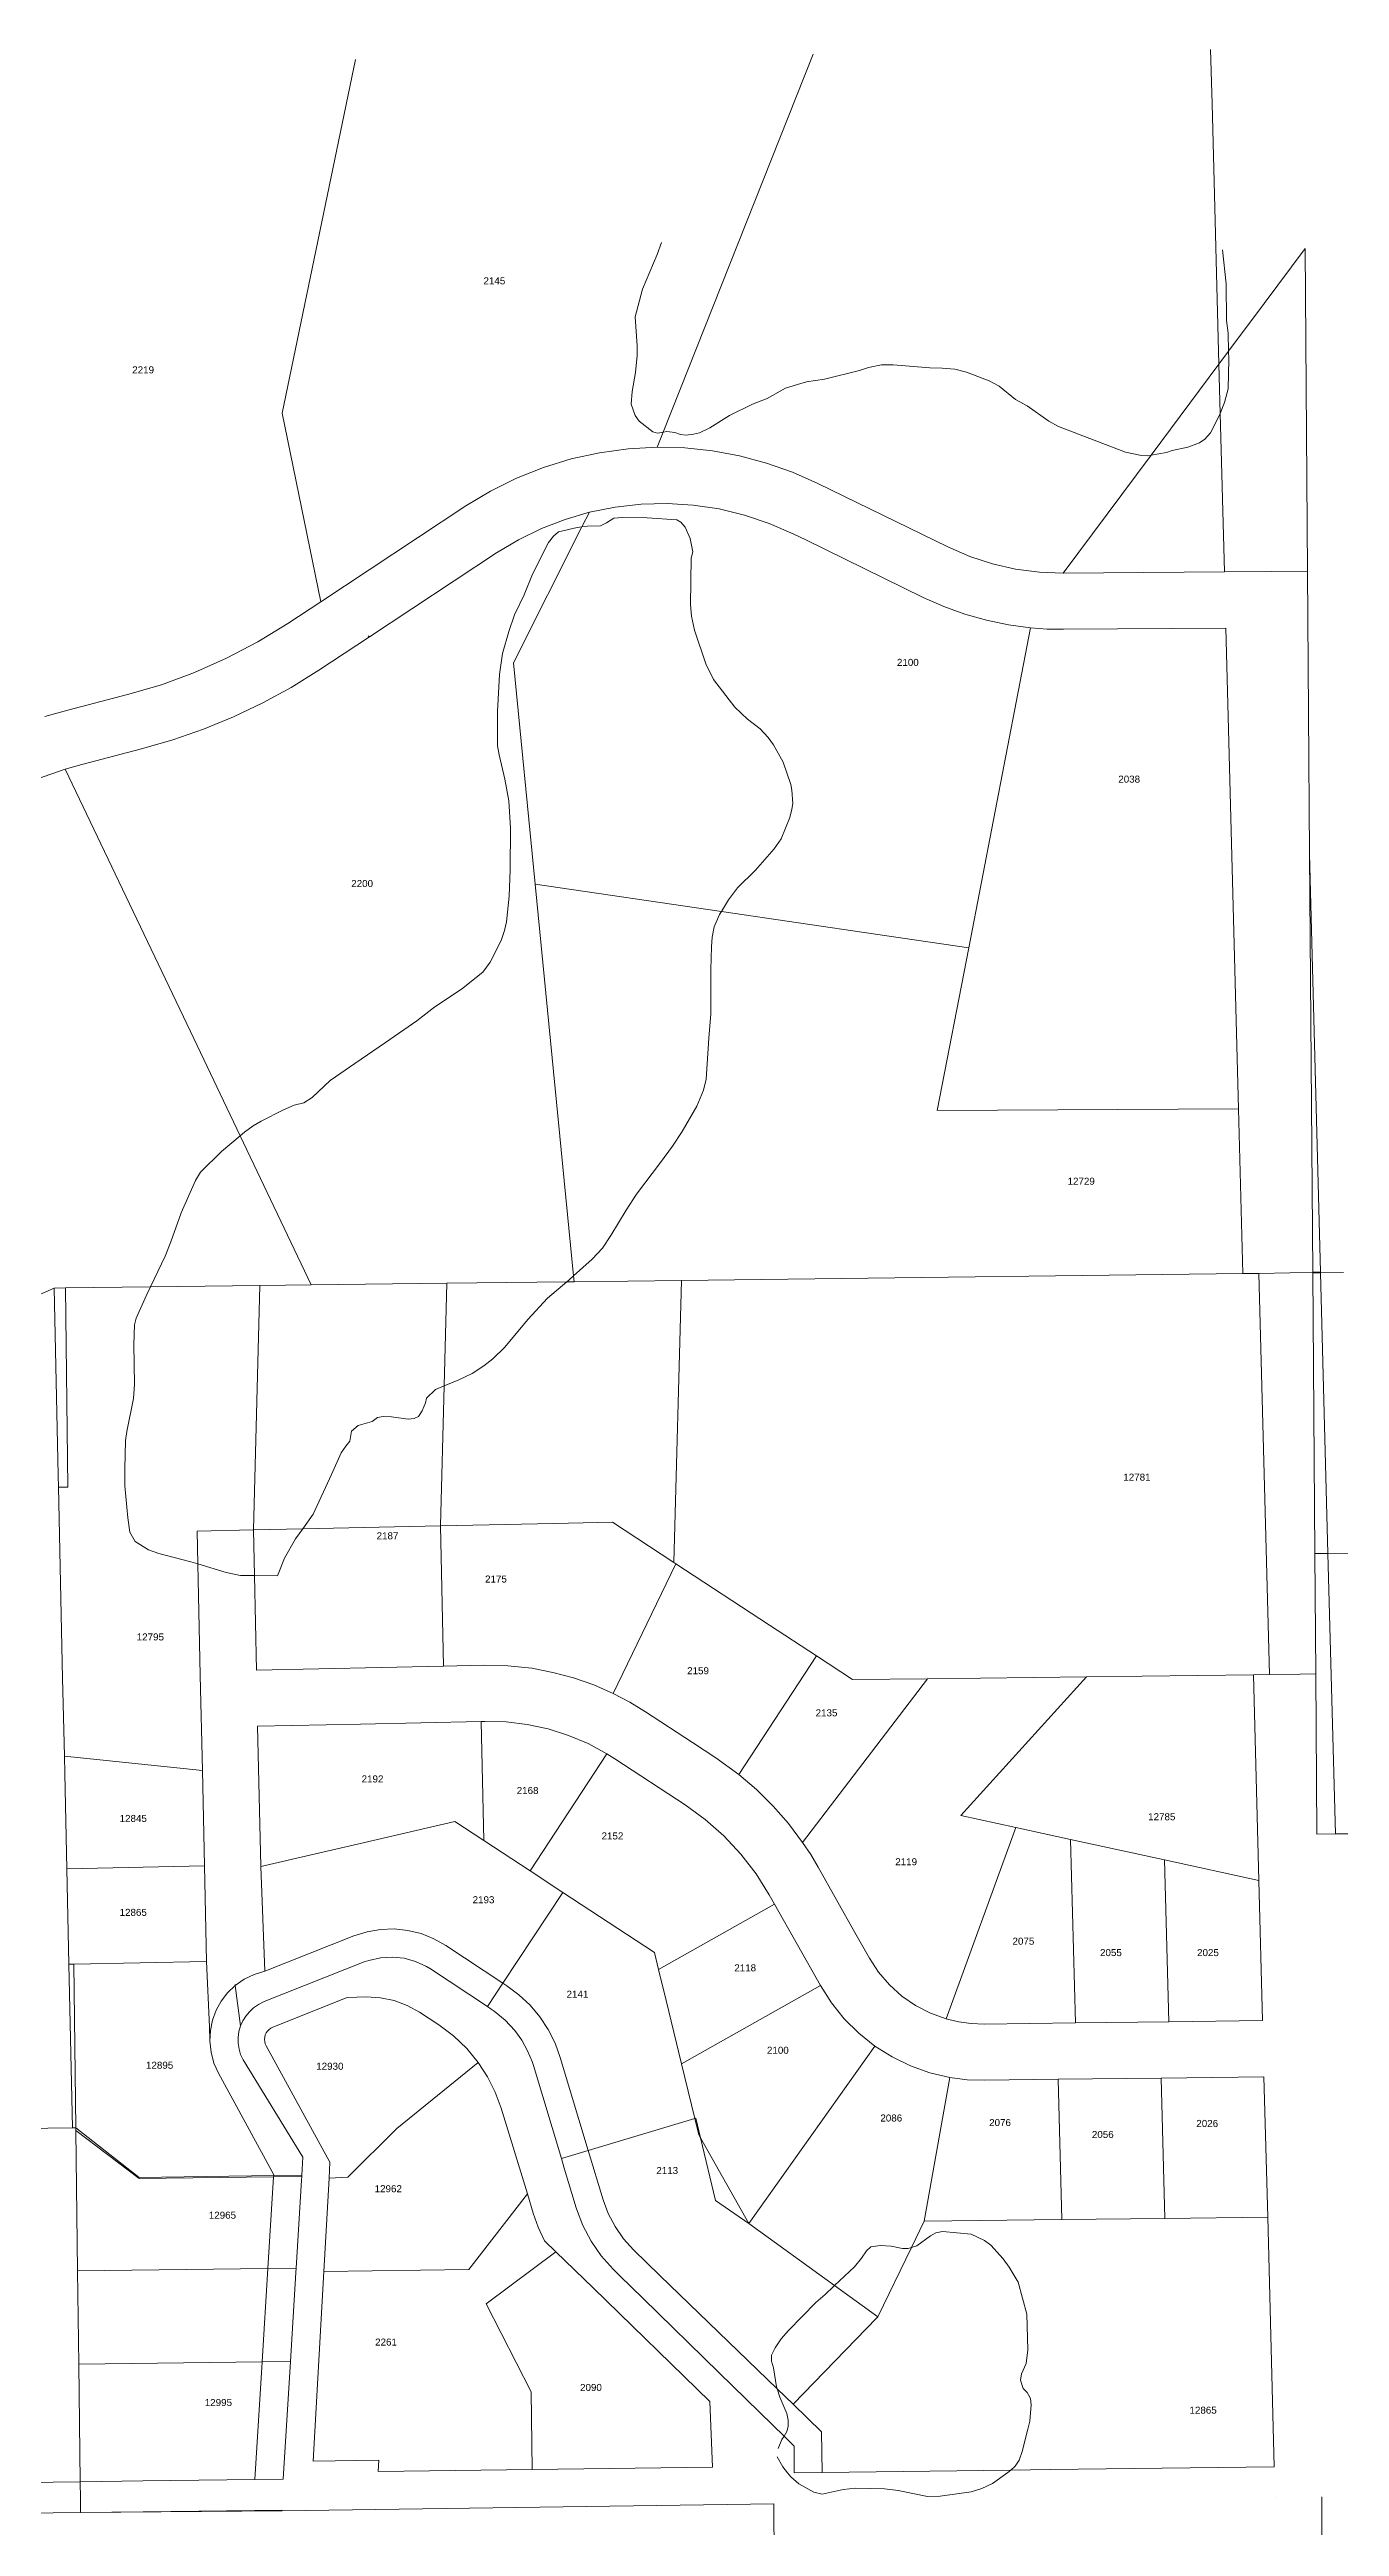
# Model space of a CAD drawing. Header units: feet. Extents: x 865220 to 2866543, y -2240498 to 973965.
# Drawn here: x 2855595 to 2856973, y 971285 to 973932 of the extents above; entities that cross this region are included whole.
import ezdxf
from ezdxf.enums import TextEntityAlignment as Align

# ---------------------------------------------------------------- set-up
doc = ezdxf.new("R2010")
doc.units = ezdxf.units.FT
doc.header["$LTSCALE"] = 0.015
doc.header["$MEASUREMENT"] = 0
doc.layers.add('Dakota County Addresses', color=7, linetype='Continuous')
doc.layers.add('Dakota County Parcels', color=7, linetype='Continuous')
doc.styles.add('Dimensions 100', font='arial.ttf')

# ---------------------------------------------------------------- blocks, each defined once
blk = doc.blocks.new('ACMAP_ANN_TEMPLATE_Dakota County Addresses')
at = {"layer": 'Dakota County Addresses', "style": 'Dimensions 100'}
blk.add_attdef('DakotaCountyAddress', text='', height=50, dxfattribs=at).set_placement((0, 0), align=Align.CENTER)

msp = doc.modelspace()

# ---------------------------------------------------------------- linework, layer by layer
at = {"layer": 'Dakota County Parcels', "lineweight": 5, "ltscale": 100}
for p, q in [((2855843.9, 973543.3), (2855922.1, 973921.3)), ((2856244.6, 973713.1), (2856228.9, 973676.1)), ((2856249.2, 973726), (2856244.6, 973713.1)), ((2856852.6, 973681.7), (2856848.5, 973718)), ((2856939.3, 973374.4), (2856936.7, 973719.4)), ((2856228.9, 973676.1), (2856220.8, 973646.3)), ((2856852.7, 973642.4), (2856852.6, 973681.7)), ((2856220.8, 973646.3), (2856222.9, 973615.3)), ((2856854.4, 973629.1), (2856852.7, 973642.4)), ((2856222.9, 973615.3), (2856223, 973605)), ((2856221.4, 973586.9), (2856217.9, 973566.4)), ((2856223, 973605), (2856221.4, 973586.9)), ((2856423.1, 973579.9), (2856460.7, 973589.1)), ((2856460.7, 973589.1), (2856470.2, 973592.2)), ((2856470.2, 973592.2), (2856484.1, 973595.1)), ((2856484.1, 973595.1), (2856496.5, 973595)), ((2856496.5, 973595), (2856535.7, 973591.7)), ((2856535.7, 973591.7), (2856549, 973591.5)), ((2856549, 973591.5), (2856562.5, 973590.3)), ((2856562.5, 973590.3), (2856575, 973587.4)), ((2856575, 973587.4), (2856599.2, 973577.9)), ((2856854.6, 973569.6), (2856855.3, 973601.2)), ((2856217.9, 973566.4), (2856216.8, 973553.2)), ((2856346.4, 973552.9), (2856362, 973559.2)), ((2856362, 973559.2), (2856381.7, 973570)), ((2856381.7, 973570), (2856394.4, 973574.2)), ((2856394.4, 973574.2), (2856404.1, 973576.8)), ((2856404.1, 973576.8), (2856423.1, 973579.9)), ((2856599.2, 973577.9), (2856609.7, 973572.3)), ((2856609.7, 973572.3), (2856627.4, 973558.2)), ((2856627.4, 973558.2), (2856639.7, 973551.2)), ((2856850.8, 973554.7), (2856854.6, 973569.6)), ((2855843.9, 973543.3), (2855884.9, 973341.9)), ((2856216.8, 973553.2), (2856221.1, 973541)), ((2856221.1, 973541), (2856225.2, 973534.7)), ((2856225.2, 973534.7), (2856239.9, 973523.4)), ((2856289.6, 973522.5), (2856300.8, 973527.6)), ((2856300.8, 973527.6), (2856321.9, 973540.9)), ((2856321.9, 973540.9), (2856346.4, 973552.9)), ((2856639.7, 973551.2), (2856662.8, 973534.8)), ((2856662.8, 973534.8), (2856673.1, 973529.1)), ((2856673.1, 973529.1), (2856716.1, 973512.6)), ((2856835.6, 973522.4), (2856845.4, 973541.4)), ((2856239.9, 973523.4), (2856244.7, 973522)), ((2856254.7, 973523.9), (2856263.4, 973522.8)), ((2856263.4, 973522.8), (2856269.5, 973520.5)), ((2856269.5, 973520.5), (2856275.5, 973519.9)), ((2856275.5, 973519.9), (2856283.2, 973520.8)), ((2856283.2, 973520.8), (2856289.6, 973522.5)), ((2856716.1, 973512.6), (2856744.8, 973501.6)), ((2856744.8, 973501.6), (2856761.9, 973498.2)), ((2856788.8, 973501.2), (2856794.9, 973503.4)), ((2856794.9, 973503.4), (2856811.3, 973506.9)), ((2856811.3, 973506.9), (2856824.1, 973511.8)), ((2856824.1, 973511.8), (2856829.7, 973515.8)), ((2856829.7, 973515.8), (2856835.6, 973522.4)), ((2856761.9, 973498.2), (2856768.2, 973497.9)), ((2856416.2, 973468.4), (2856555.1, 973400.4)), ((2855884.9, 973341.9), (2856039.9, 973444.2)), ((2856183.8, 973423.1), (2856170, 973422.6)), ((2856190.4, 973426.1), (2856183.8, 973423.1)), ((2856198.3, 973431.2), (2856190.4, 973426.1)), ((2856207.5, 973432), (2856198.3, 973431.2)), ((2856233.7, 973431.6), (2856207.5, 973432)), ((2856265.4, 973429.5), (2856233.7, 973431.6)), ((2856269.9, 973426.8), (2856265.4, 973429.5)), ((2856274.2, 973421.6), (2856269.9, 973426.8)), ((2856279.6, 973409.3), (2856274.2, 973421.6)), ((2856128.4, 973405), (2856111.2, 973371.5)), ((2856133.6, 973412), (2856128.4, 973405)), ((2856138.9, 973416.4), (2856133.6, 973412)), ((2856159, 973421.1), (2856138.9, 973416.4)), ((2856282.4, 973395.1), (2856279.6, 973409.3)), ((2856280.9, 973388.6), (2856282.4, 973395.1)), ((2856111.2, 973371.5), (2856102.3, 973349.2)), ((2856280, 973339), (2856280.9, 973388.6)), ((2856678.3, 973372.4), (2856850.6, 973373.7)), ((2856941.5, 973072.5), (2856939.3, 973374.4)), ((2856102.3, 973349.2), (2856092.1, 973327.7)), ((2855849.8, 973318.7), (2855884.9, 973341.9)), ((2856092.1, 973327.7), (2856085.8, 973310.2)), ((2856281, 973326.6), (2856280, 973339)), ((2856284.2, 973311.3), (2856281, 973326.6)), ((2855937.1, 973304.4), (2855935.8, 973305.5)), ((2856085.8, 973310.2), (2856079.1, 973286.7)), ((2856296.4, 973275.4), (2856284.2, 973311.3)), ((2856577.3, 972971.9), (2856643.5, 973314)), ((2856678.7, 973312.4), (2856852.2, 973313.7)), ((2856865.7, 972799.8), (2856852.2, 973313.7)), ((2856075.8, 973264.1), (2856073.9, 973224.6)), ((2856079.1, 973286.7), (2856075.8, 973264.1)), ((2856091, 973276.7), (2856114.2, 973039.9)), ((2856304.6, 973258.6), (2856296.4, 973275.4)), ((2855614.6, 973226.1), (2855678.6, 973242.6)), ((2856327.5, 973229.1), (2856304.6, 973258.6)), ((2855614.6, 973226.1), (2855590.3, 973219.1)), ((2856073.9, 973224.6), (2856074, 973187.9)), ((2856341, 973216.2), (2856327.5, 973229.1)), ((2856354.5, 973206), (2856341, 973216.2)), ((2855629.6, 973168), (2855693.6, 973184.5)), ((2856074, 973187.9), (2856075.5, 973178.1)), ((2856363.1, 973196.9), (2856354.5, 973206)), ((2856368.9, 973189), (2856363.1, 973196.9)), ((2856379, 973170.4), (2856368.9, 973189)), ((2855629.6, 973168), (2855612, 973163)), ((2856075.5, 973178.1), (2856081.7, 973152.1)), ((2856387.3, 973146.5), (2856379, 973170.4)), ((2856081.7, 973152.1), (2856086.1, 973129.1)), ((2856388.5, 973140.6), (2856387.3, 973146.5)), ((2856389.3, 973126.1), (2856388.5, 973140.6)), ((2856086.1, 973129.1), (2856087.8, 973099.8)), ((2856377.1, 973088.3), (2856386.1, 973111.3)), ((2856386.1, 973111.3), (2856388.5, 973120)), ((2856388.5, 973120), (2856389.3, 973126.1)), ((2856087.8, 973099.8), (2856087.5, 973055.2)), ((2856349.4, 973055.1), (2856369.4, 973077.6)), ((2856369.4, 973077.6), (2856377.1, 973088.3)), ((2856087.5, 973055.2), (2856086.4, 973027.1)), ((2856330.4, 973035.9), (2856349.4, 973055.1)), ((2856953.3, 972625.2), (2856941.5, 973072.5)), ((2856086.4, 973027.1), (2856083.6, 972999.8)), ((2856320.8, 973023.2), (2856330.4, 973035.9)), ((2856083.6, 972999.8), (2856081.4, 972990.4)), ((2856305.3, 972994.3), (2856311.2, 973007.4)), ((2856077.7, 972979.8), (2856065.9, 972956.6)), ((2856081.4, 972990.4), (2856077.7, 972979.8)), ((2856301.7, 972948.8), (2856302.4, 972973.1)), ((2856302.4, 972973.1), (2856303.2, 972983.5)), ((2856303.2, 972983.5), (2856305.3, 972994.3)), ((2856577.3, 972971.9), (2856543.6, 972797.9)), ((2856058, 972946), (2856035.5, 972927.7)), ((2856065.9, 972956.6), (2856058, 972946)), ((2856301.9, 972901.4), (2856301.7, 972948.8)), ((2856035.5, 972927.7), (2856006.9, 972908.9)), ((2855987.7, 972893.8), (2855954.2, 972870.9)), ((2856006.9, 972908.9), (2855987.7, 972893.8)), ((2856299.8, 972875.4), (2856301.9, 972901.4)), ((2855954.2, 972870.9), (2855921.3, 972848.3)), ((2856296.7, 972831.7), (2856299.8, 972875.4)), ((2855921.3, 972848.3), (2855895.2, 972830.2)), ((2855895.2, 972830.2), (2855875.7, 972812.1)), ((2856286.8, 972802.7), (2856294, 972819.7)), ((2856294, 972819.7), (2856296.7, 972831.7)), ((2855821.3, 972786.7), (2855812.8, 972781.8)), ((2855845.1, 972798.8), (2855821.3, 972786.7)), ((2855856.7, 972803.7), (2855845.1, 972798.8)), ((2855866.8, 972806.3), (2855856.7, 972803.7)), ((2855875.7, 972812.1), (2855866.8, 972806.3)), ((2856271, 972775.6), (2856286.8, 972802.7)), ((2856543.6, 972797.9), (2856865.7, 972799.8)), ((2856870.4, 972623.7), (2856865.7, 972799.8)), ((2855812.8, 972781.8), (2855803.5, 972775)), ((2856248.1, 972742.5), (2856261, 972760.1)), ((2856261, 972760.1), (2856271, 972775.6)), ((2855779.1, 972754.3), (2855756.5, 972732)), ((2856222.3, 972708.6), (2856248.1, 972742.5)), ((2855751.3, 972723.3), (2855735.8, 972688.8)), ((2855756.5, 972732), (2855751.3, 972723.3)), ((2856211.2, 972691.6), (2856222.3, 972708.6)), ((2855735.8, 972688.8), (2855724.7, 972657.8)), ((2856195.1, 972664.3), (2856211.2, 972691.6)), ((2855724.7, 972657.8), (2855718.6, 972642.2)), ((2856185.9, 972651), (2856195.1, 972664.3)), ((2856175, 972639.1), (2856185.9, 972651)), ((2855600.1, 972608.3), (2855612.3, 972608.4)), ((2855614.9, 972395.5), (2855612.3, 972608.4)), ((2855612.3, 972608.4), (2855612.3, 972608.4)), ((2855699.1, 972601.2), (2855687.8, 972576.1)), ((2855813, 972349.8), (2855819.8, 972610.9)), ((2855819.8, 972610.9), (2855874.8, 972611.6)), ((2855874.8, 972611.6), (2856019.7, 972613.4)), ((2856155.8, 972615), (2856270.4, 972616.4)), ((2856262.4, 972314.8), (2856270.4, 972616.4)), ((2856870.4, 972623.7), (2856887.4, 972624)), ((2856898.6, 972195.2), (2856887.4, 972624)), ((2856944.9, 972625.1), (2856953.3, 972625.2)), ((2856947.1, 972324.7), (2856944.9, 972624.7)), ((2855687.8, 972576.1), (2855685.8, 972568.9)), ((2856081.7, 972545.2), (2856106.4, 972574.5)), ((2856106.4, 972574.5), (2856127.2, 972597.6)), ((2855685.8, 972568.9), (2855685.1, 972548)), ((2855685.1, 972548), (2855686.1, 972505.6)), ((2856046.7, 972516.9), (2856059.3, 972525.1)), ((2856059.3, 972525.1), (2856068.7, 972532.7)), ((2856068.7, 972532.7), (2856081.7, 972545.2)), ((2855686.1, 972505.6), (2855685, 972490.2)), ((2855998.1, 972490.6), (2856007.6, 972499.9)), ((2856032.6, 972510.1), (2856046.7, 972516.9)), ((2855685, 972490.2), (2855677.8, 972455)), ((2855939.9, 972465.8), (2855945.7, 972469.8)), ((2855945.7, 972469.8), (2855951.5, 972470.8)), ((2855951.5, 972470.8), (2855960.6, 972470.5)), ((2855960.6, 972470.5), (2855978.3, 972468.2)), ((2855978.3, 972468.2), (2855984.7, 972468.9)), ((2855984.7, 972468.9), (2855989.3, 972471.1)), ((2855989.3, 972471.1), (2855993.5, 972477.2)), ((2855993.5, 972477.2), (2855996.9, 972485.5)), ((2855996.9, 972485.5), (2855998.1, 972490.6)), ((2855676.4, 972445.2), (2855675.6, 972415.1)), ((2855677.8, 972455), (2855676.4, 972445.2)), ((2855911.8, 972439.3), (2855916.2, 972444.5)), ((2855916.2, 972444.5), (2855917.9, 972455.2)), ((2855917.9, 972455.2), (2855925, 972461.4)), ((2855925, 972461.4), (2855939.9, 972465.8)), ((2855896.5, 972408.9), (2855906.7, 972432.3)), ((2855906.7, 972432.3), (2855911.8, 972439.3)), ((2855604.7, 972395.3), (2855614.9, 972395.5)), ((2855607, 972293.3), (2855604.7, 972395.3)), ((2855675.6, 972415.1), (2855675.7, 972398.4)), ((2855876.9, 972366.7), (2855896.5, 972408.9)), ((2855678.7, 972362.7), (2855681.1, 972347.3)), ((2855681.1, 972347.3), (2855686.8, 972337.3)), ((2855686.8, 972337.3), (2855700.9, 972328.5)), ((2855753, 972348.5), (2855813, 972349.8)), ((2855846.2, 972319.7), (2855858.1, 972340.1)), ((2856012.9, 972354.1), (2856133.9, 972356.7)), ((2856016.2, 972204.1), (2856012.9, 972354.1)), ((2856133.9, 972356.7), (2856196.6, 972358)), ((2856196.6, 972358), (2856262.4, 972314.8)), ((2855700.9, 972328.5), (2855711.8, 972324.4)), ((2855711.8, 972324.4), (2855746.3, 972315.7)), ((2855838.9, 972300.6), (2855846.2, 972319.7)), ((2856197.6, 972174.9), (2856264.5, 972313.5)), ((2856262.4, 972314.8), (2856264.5, 972313.5)), ((2856264.5, 972313.5), (2856364.5, 972247.9)), ((2856961.2, 972324.7), (2856947.1, 972324.7)), ((2856948.1, 972195.9), (2856947.1, 972324.7)), ((2859587.7, 972333.6), (2856961.2, 972324.7)), ((2856969.1, 972024.8), (2856961.2, 972324.7)), ((2855609.2, 972191.4), (2855607, 972293.3)), ((2855756.3, 972194.5), (2855754.1, 972296.5)), ((2855783.8, 972304.2), (2855799.3, 972301.1)), ((2856364.5, 972247.9), (2856414.7, 972215)), ((2855816.2, 972199.8), (2856016.2, 972204.1)), ((2856016.2, 972204.1), (2856059, 972205.1)), ((2856331.7, 972088.4), (2856414.7, 972215)), ((2856414.7, 972215), (2856453.3, 972189.7)), ((2855611, 972107.9), (2855609.2, 972191.4)), ((2855758.5, 972092.6), (2855756.3, 972194.5)), ((2856399.9, 972015.8), (2856533.2, 972190.7)), ((2856453.3, 972189.7), (2856533.2, 972190.7)), ((2856533.2, 972190.7), (2856703.2, 972192.8)), ((2856569, 972044.5), (2856703.2, 972192.8)), ((2856703.2, 972192.8), (2856881.6, 972195)), ((2856881.6, 972195), (2856898.6, 972195.2)), ((2856887.3, 971975.1), (2856881.6, 972195)), ((2856949.3, 972024.7), (2856948.1, 972195.9)), ((2856232.1, 972155.4), (2856282.3, 972122.5)), ((2855817.5, 972139.8), (2855927.5, 972142.2)), ((2855820.8, 971989.9), (2855817.5, 972139.8)), ((2855927.5, 972142.2), (2856056.5, 972145)), ((2856056.5, 972145), (2856060.2, 972145.1)), ((2856059.2, 972017.7), (2856056.5, 972145)), ((2855611, 972107.9), (2855758.5, 972092.6)), ((2855611.4, 972089.4), (2855611, 972107.9)), ((2856108.6, 971985.3), (2856190.7, 972110.5)), ((2856199.2, 972105.2), (2856190.7, 972110.5)), ((2856199.2, 972105.2), (2856274.4, 972055.8)), ((2856282.3, 972122.5), (2856307.3, 972106)), ((2856331.7, 972088.4), (2856307.3, 972106)), ((2855613.6, 971987.4), (2855611.4, 972089.4)), ((2855760.7, 971990.6), (2855758.5, 972092.6)), ((2855930.2, 972015.2), (2856028.4, 972037.9)), ((2856028.4, 972037.9), (2856059.2, 972017.7)), ((2856553.3, 971827), (2856627.6, 972031.8)), ((2856569, 972044.5), (2856627.6, 972031.8)), ((2856627.6, 972031.8), (2856686.2, 972019)), ((2856691.3, 971822.7), (2856686.2, 972019)), ((2856686.2, 972019), (2856786.7, 971997.1)), ((2856949.3, 972024.7), (2856969.1, 972024.8)), ((2856999.3, 972024.9), (2856969.1, 972024.8)), ((2855820.8, 971989.9), (2855930.2, 972015.2)), ((2856059.2, 972017.7), (2856108.6, 971985.3)), ((2856791.3, 971823.9), (2856786.7, 971997.1)), ((2856786.7, 971997.1), (2856887.3, 971975.1)), ((2855613.6, 971987.4), (2855760.7, 971990.6)), ((2855615.8, 971885.5), (2855613.6, 971987.4)), ((2855762.9, 971888.6), (2855760.7, 971990.6)), ((2855825.3, 971878.1), (2855820.8, 971989.9)), ((2856108.6, 971985.3), (2856143.7, 971962.3)), ((2856416.5, 971989.2), (2856455.8, 971919.5)), ((2856891.3, 971825.2), (2856887.3, 971975.1)), ((2856079.6, 971865.3), (2856143.7, 971962.3)), ((2856143.7, 971962.3), (2856192.2, 971930.4)), ((2856246, 971880), (2856369.9, 971949.8)), ((2856364.2, 971959.7), (2856369.9, 971949.8)), ((2856369.9, 971949.8), (2856418.9, 971862.6)), ((2855825.3, 971878.1), (2855920.5, 971915.8)), ((2856192.2, 971930.4), (2856241.6, 971898)), ((2856455.8, 971919.5), (2856471.2, 971892.1)), ((2855621.2, 971885.6), (2855762.9, 971888.6)), ((2855824.6, 971845.6), (2855931.5, 971887.9)), ((2856018.6, 971905.6), (2856079.6, 971865.3)), ((2856241.6, 971898), (2856246, 971880)), ((2855615.8, 971885.5), (2855621.2, 971885.6)), ((2855619.6, 971710.5), (2855615.8, 971885.5)), ((2855621.2, 971885.6), (2855623.3, 971710.5)), ((2856002.1, 971880.5), (2856063.1, 971840.2)), ((2856079.6, 971865.3), (2856063.1, 971840.2)), ((2856079.6, 971865.3), (2856083.8, 971862.5)), ((2856246, 971880), (2856254, 971846.7)), ((2856270.5, 971779.1), (2856418.9, 971862.6)), ((2855833.9, 971818.3), (2855913.3, 971850)), ((2855913.3, 971850), (2855934, 971850.5)), ((2855990.4, 971834.3), (2856011.1, 971820.7)), ((2856063.1, 971840.2), (2856067.2, 971837.5)), ((2856254, 971846.7), (2856270.5, 971779.1)), ((2856593.7, 971821.5), (2856691.3, 971822.7)), ((2856691.3, 971822.7), (2856791.3, 971823.9)), ((2856791.3, 971823.9), (2856891.3, 971825.2)), ((2855802, 971783.3), (2855866, 971679.3)), ((2855894.8, 971674.1), (2855826.7, 971798.2)), ((2855966.4, 971710), (2856053.3, 971780.6)), ((2856140.9, 971785.8), (2856170.8, 971686.4)), ((2856342.5, 971608.4), (2856477.1, 971798.1)), ((2855775.7, 971768.9), (2855834.8, 971660.5)), ((2856112.2, 971777.1), (2856142.1, 971677.8)), ((2856529.8, 971610.7), (2856557.2, 971764.5)), ((2856594.5, 971761.5), (2856672.9, 971762.5)), ((2856672.9, 971762.5), (2856782.9, 971763.8)), ((2856676.8, 971612.5), (2856672.9, 971762.5)), ((2856782.9, 971763.8), (2856892.8, 971765.2)), ((2856786.8, 971613.9), (2856782.9, 971763.8)), ((2856896.8, 971615.3), (2856892.8, 971765.2)), ((2856077.8, 971731.7), (2856105.8, 971640)), ((2855271.7, 971706.1), (2855619.6, 971710.5)), ((2855619.6, 971710.5), (2855623.3, 971710.5)), ((2855623.3, 971710.5), (2855690.9, 971657.4)), ((2855623.3, 971710.5), (2855623.3, 971707.7)), ((2855625.2, 971557.7), (2855623.3, 971707.7)), ((2855690.9, 971656.6), (2855623.3, 971707.7)), ((2855913.9, 971657.9), (2855966.4, 971710)), ((2855864.8, 971660), (2855866, 971679.3)), ((2855893.8, 971657), (2855894.8, 971674.1)), ((2856170.8, 971686.4), (2856142.1, 971677.8)), ((2856142.1, 971677.8), (2856145.2, 971667.4)), ((2856170.8, 971686.4), (2856186.7, 971633.8)), ((2855690.9, 971657.4), (2855834.7, 971659.6)), ((2855690.9, 971656.6), (2855834.6, 971658.4)), ((2855828.6, 971560.3), (2855834.6, 971658.4)), ((2855834.6, 971658.4), (2855834.7, 971659.6)), ((2855834.6, 971658.4), (2855864.7, 971658.8)), ((2855834.7, 971659.6), (2855834.8, 971660.5)), ((2855864.8, 971660), (2855834.7, 971659.6)), ((2855858.7, 971560.7), (2855864.5, 971654.8)), ((2855864.5, 971654.8), (2855864.7, 971658.8)), ((2855864.7, 971658.8), (2855864.8, 971660)), ((2855888.2, 971557.1), (2855893.8, 971657)), ((2855893.8, 971657), (2855913.9, 971657.9)), ((2856145.2, 971667.4), (2856158, 971625.1)), ((2856105.8, 971640), (2856043.2, 971559.1)), ((2856105.8, 971640), (2856112.1, 971619.4)), ((2856306.8, 971633.1), (2856342.5, 971608.4)), ((2856536.5, 971595.3), (2856521.8, 971584.6)), ((2856529.8, 971610.7), (2856676.8, 971612.5)), ((2856542.1, 971598.3), (2856536.5, 971595.3)), ((2856549.4, 971599.7), (2856542.1, 971598.3)), ((2856579.8, 971597.1), (2856549.4, 971599.7)), ((2856594.1, 971590.1), (2856579.8, 971597.1)), ((2856676.8, 971612.5), (2856786.8, 971613.9)), ((2856786.8, 971613.9), (2856896.8, 971615.3)), ((2856903.8, 971348.4), (2856896.8, 971615.3)), ((2856061.7, 971522.6), (2856136.1, 971578.2)), ((2856136.1, 971578.2), (2856124, 971590)), ((2856219.1, 971580.3), (2856247.3, 971552.7)), ((2856462.9, 971571.3), (2856455.4, 971562.2)), ((2856468.1, 971579.1), (2856462.9, 971571.3)), ((2856472.6, 971583.4), (2856468.1, 971579.1)), ((2856482.7, 971585), (2856472.6, 971583.4)), ((2856494.6, 971584), (2856482.7, 971585)), ((2856506.6, 971581.6), (2856494.6, 971584)), ((2856512.7, 971581.7), (2856506.6, 971581.6)), ((2856600.9, 971585.3), (2856594.1, 971590.1)), ((2856614, 971570.7), (2856600.9, 971585.3)), ((2856620.5, 971561.7), (2856614, 971570.7)), ((2855625.2, 971557.7), (2855828.6, 971560.3)), ((2855626.4, 971458), (2855625.2, 971557.7)), ((2855822.4, 971460.5), (2855828.6, 971560.3)), ((2855828.6, 971560.3), (2855858.7, 971560.7)), ((2855852.5, 971460.9), (2855858.4, 971556)), ((2855858.4, 971556), (2855858.7, 971560.7)), ((2855876.8, 971354.5), (2855888.2, 971557.1)), ((2856043.2, 971559.1), (2855888.2, 971557.1)), ((2856198.1, 971558.8), (2856204.7, 971552.4)), ((2856204.7, 971552.4), (2856229.3, 971528.4)), ((2856630.3, 971545.5), (2856620.5, 971561.7)), ((2856639.3, 971511.6), (2856630.3, 971545.5)), ((2856109.7, 971428.5), (2856061.7, 971522.6)), ((2856176.3, 971539.2), (2856300.8, 971418.2)), ((2856414, 971523.8), (2856384.6, 971494.1)), ((2856423.8, 971532.5), (2856414, 971523.8)), ((2856384.6, 971494.1), (2856377, 971485)), ((2856389.7, 971415.3), (2856479.1, 971507.4)), ((2856479.1, 971507.4), (2856480.3, 971508.6)), ((2856640.5, 971473.5), (2856639.3, 971511.6)), ((2856370.6, 971475.6), (2856366.5, 971467.7)), ((2856366.5, 971467.7), (2856366.6, 971461.2)), ((2856377, 971485), (2856370.6, 971475.6)), ((2856638.8, 971458.7), (2856640.5, 971473.5)), ((2855822.4, 971460.5), (2855626.4, 971458)), ((2855627.9, 971332.4), (2855626.4, 971458)), ((2855814.7, 971334.7), (2855822.4, 971460.5)), ((2855822.4, 971460.5), (2855852.5, 971460.9)), ((2855844.8, 971335.1), (2855852.5, 971460.9)), ((2856366.6, 971461.2), (2856368.7, 971454.1)), ((2856368.7, 971454.1), (2856372.1, 971433.9)), ((2856632.8, 971440.8), (2856633.6, 971447.7)), ((2856635.5, 971432), (2856632.8, 971440.8)), ((2856633.6, 971447.7), (2856638.8, 971458.7)), ((2856110.7, 971345.5), (2856109.7, 971428.5)), ((2856303.6, 971347.9), (2856300.8, 971418.2)), ((2856375.6, 971422.7), (2856382.9, 971405.2)), ((2856420.1, 971385.8), (2856389.7, 971415.3)), ((2856639.7, 971427.8), (2856635.5, 971432)), ((2856643.2, 971421.4), (2856639.7, 971427.8)), ((2856642.7, 971397.2), (2856644, 971414.4)), ((2856644, 971414.4), (2856643.2, 971421.4)), ((2856382.9, 971405.2), (2856384.4, 971398.1)), ((2856384.3, 971391.5), (2856383.1, 971385.9)), ((2856384.4, 971398.1), (2856384.3, 971391.5)), ((2856420.6, 971342.4), (2856420.1, 971385.8)), ((2856634.6, 971364.6), (2856640.4, 971388.6)), ((2856640.4, 971388.6), (2856642.7, 971397.2)), ((2856372.8, 971359.1), (2856378.6, 971348.4)), ((2856377.6, 971377.4), (2856373.7, 971367.8)), ((2856390.7, 971370.5), (2856391, 971342)), ((2856631.4, 971355.3), (2856634.6, 971364.6)), ((2855694.9, 971333.2), (2855627.9, 971332.4)), ((2855814.7, 971334.7), (2855694.9, 971333.2)), ((2855814.7, 971334.7), (2855844.8, 971335.1)), ((2855876.8, 971354.5), (2855947, 971355.4)), ((2855947, 971355.4), (2855946.3, 971343.4)), ((2855946.3, 971343.4), (2856110.7, 971345.5)), ((2856110.7, 971345.5), (2856303.6, 971347.9)), ((2856387.1, 971337.7), (2856395.7, 971330.2)), ((2856420.6, 971342.4), (2856391, 971342)), ((2856395.7, 971330.2), (2856411.7, 971321.1)), ((2856591.5, 971325.3), (2856602.9, 971330.6)), ((2856602.9, 971330.6), (2856619.2, 971342.1)), ((2856626.8, 971348.9), (2856631.4, 971355.3)), ((2855843.9, 971301.4), (2856369.2, 971308.7)), ((2856369.4, 971248.7), (2856369.2, 971308.7)), ((2856411.7, 971321.1), (2856420.6, 971319.2)), ((2856420.6, 971319.2), (2856443.1, 971324.1)), ((2856443.1, 971324.1), (2856456.7, 971325.5)), ((2856456.7, 971325.5), (2856487.2, 971324.9)), ((2856487.2, 971324.9), (2856502, 971322.9)), ((2856502, 971322.9), (2856533.3, 971316.7)), ((2856533.3, 971316.7), (2856546.9, 971317.1)), ((2856546.9, 971317.1), (2856579.8, 971321.7)), ((2856579.8, 971321.7), (2856591.5, 971325.3)), ((2856905.1, 971315.4), (2856905.2, 971315.4)), ((2856954.8, 971256.1), (2856954.6, 971316.1)), ((2854737.7, 971288.1), (2855628.3, 971299.4)), ((2855628.3, 971299.4), (2855843.9, 971301.4)), ((2855628.3, 971299.4), (2855695.3, 971300.3)), ((2855695.3, 971300.3), (2855843.9, 971302.1))]:
    msp.add_line(p, q, dxfattribs=at)
for points in [[(2856244.3, 973507), (2856250.7, 973523.1), (2856411, 973927.1)], [(2856844.7, 973595.8), (2856837.4, 973874), (2856835.8, 973932.1)], [(2856844.7, 973595.8), (2856855, 973609.7), (2856893, 973660.7), (2856936.7, 973719.4)], [(2856855.3, 973601.2), (2856855, 973609.7), (2856854.4, 973629.1)], [(2856678.3, 973372.4), (2856772.3, 973498.5), (2856844.7, 973595.8)], [(2856850.6, 973373.7), (2856846.1, 973543.2), (2856844.7, 973595.8)], [(2856845.4, 973541.4), (2856846.1, 973543.2), (2856850.8, 973554.7)], [(2856244.3, 973507), (2856213.4, 973505.3), (2856182.7, 973501.1), (2856152.5, 973494.5), (2856122.9, 973485.4), (2856094.1, 973473.9), (2856066.4, 973460.1), (2856039.9, 973444.2)], [(2856416.2, 973468.4), (2856389.1, 973480.3), (2856361.1, 973490.1), (2856332.5, 973497.7), (2856303.4, 973503.1), (2856273.9, 973506.2), (2856244.3, 973507)], [(2856244.7, 973522), (2856250.7, 973523.1), (2856254.7, 973523.9)], [(2856768.2, 973497.9), (2856772.3, 973498.5), (2856788.8, 973501.2)], [(2856172.1, 973437.6), (2856146, 973429.9), (2856120.7, 973420), (2856096.3, 973408.1), (2856072.9, 973394.1)], [(2856091, 973276.7), (2856164.1, 973421.8), (2856172.1, 973437.6)], [(2856170, 973422.6), (2856164.1, 973421.8), (2856159, 973421.1)], [(2856389.8, 973414.5), (2856364.2, 973425.6), (2856337.7, 973434.5), (2856310.6, 973441.1), (2856283, 973445.2), (2856255.1, 973446.9), (2856227.2, 973446.2), (2856199.4, 973443.1), (2856172.1, 973437.6)], [(2856389.8, 973414.5), (2856403.3, 973407.9), (2856528.7, 973346.5)], [(2856555.1, 973400.4), (2856578.5, 973390.3), (2856602.7, 973382.4), (2856627.5, 973376.7), (2856652.8, 973373.4), (2856678.3, 973372.4)], [(2855882.9, 973268.6), (2855937.1, 973304.4), (2856072.9, 973394.1)], [(2856850.6, 973373.7), (2856900.6, 973374.1), (2856939.3, 973374.4)], [(2856528.7, 973346.5), (2856550.6, 973336.8), (2856573.2, 973328.6), (2856596.3, 973322), (2856619.8, 973317.2), (2856643.5, 973314)], [(2855678.6, 973242.6), (2855714.7, 973253.2), (2855750, 973266.2), (2855784.4, 973281.5), (2855817.7, 973299), (2855849.8, 973318.7)], [(2856643.5, 973314), (2856661.1, 973312.7), (2856678.7, 973312.4)], [(2855693.6, 973184.5), (2855726.9, 973194.1), (2855759.6, 973205.6), (2855791.7, 973218.8), (2855823, 973233.7), (2855853.4, 973250.3), (2855882.9, 973268.6)], [(2855612, 973163), (2855582.3, 973152.7), (2855553.5, 973140.2), (2855525.6, 973125.5), (2855499, 973108.8), (2855473.7, 973090.1), (2855449.9, 973069.5), (2855427.6, 973047.3), (2855407.2, 973023.4)], [(2855612, 973163), (2855745.8, 972882.4), (2855798.8, 972771.1), (2855874.8, 972611.6)], [(2856944.9, 972624.7), (2856944.9, 972625.1), (2856941.5, 973072.5)], [(2856114.2, 973039.9), (2856313.2, 973010.7), (2856477.8, 972986.5), (2856577.3, 972971.9)], [(2856114.2, 973039.9), (2856155.2, 972621.4), (2856155.8, 972615)], [(2856311.2, 973007.4), (2856313.2, 973010.7), (2856320.8, 973023.2)], [(2855803.5, 972775), (2855798.8, 972771.1), (2855779.1, 972754.3)], [(2855718.6, 972642.2), (2855703, 972609.5), (2855699.1, 972601.2)], [(2856149.9, 972616.7), (2856155.2, 972621.4), (2856175, 972639.1)], [(2855241, 972449), (2855572.7, 972596.1), (2855600.1, 972608.3)], [(2855604.7, 972395.3), (2855604.5, 972408.3), (2855600.1, 972608.3)], [(2855612.3, 972608.4), (2855703, 972609.5), (2855819.8, 972610.9)], [(2856012.9, 972354.1), (2856016.9, 972503.7), (2856019.7, 972613.4)], [(2856019.7, 972613.4), (2856147.8, 972614.9), (2856155.8, 972615)], [(2856127.2, 972597.6), (2856147.8, 972614.9), (2856149.9, 972616.7)], [(2856270.4, 972616.4), (2856355.7, 972617.5), (2856870.4, 972623.7)], [(2856887.4, 972624), (2856920.3, 972624.6), (2856944.9, 972625.1)], [(2856944.9, 972624.7), (2856953.4, 972624.7), (2856977.9, 972624.8)], [(2856961.2, 972324.7), (2856953.4, 972624.7), (2856953.3, 972625.2)], [(2856007.6, 972499.9), (2856016.9, 972503.7), (2856032.6, 972510.1)], [(2855675.7, 972398.4), (2855675.8, 972396.8), (2855678.7, 972362.7)], [(2855858.1, 972340.1), (2855865.7, 972350.9), (2855876.9, 972366.7)], [(2855754.1, 972296.5), (2855753.8, 972313.4), (2855753, 972348.5)], [(2855813, 972349.8), (2855865.7, 972350.9), (2856012.9, 972354.1)], [(2855816.2, 972199.8), (2855814.1, 972300.9), (2855813, 972349.8)], [(2855746.3, 972315.7), (2855753.8, 972313.4), (2855783.8, 972304.2)], [(2855799.3, 972301.1), (2855814.1, 972300.9), (2855838.9, 972300.6)], [(2856110.6, 972201.8), (2856084.9, 972204.5), (2856059, 972205.1)], [(2856197.6, 972174.9), (2856176.7, 972184), (2856155.1, 972191.6), (2856133.1, 972197.5), (2856110.6, 972201.8)], [(2856898.6, 972195.2), (2856931.6, 972195.7), (2856948.1, 972195.9)], [(2856232.1, 972155.4), (2856215.1, 972165.7), (2856197.6, 972174.9)], [(2856190.7, 972110.5), (2856170.6, 972121.3), (2856149.6, 972130.1), (2856127.9, 972137), (2856105.6, 972141.8), (2856083, 972144.5), (2856060.2, 972145.1)], [(2856399.9, 972015.8), (2856384.9, 972035.8), (2856368.5, 972054.6), (2856350.7, 972072.2), (2856331.7, 972088.4)], [(2856364.2, 971959.7), (2856350.1, 971982.2), (2856333.9, 972003.3), (2856315.8, 972022.6), (2856295.9, 972040.2), (2856274.4, 972055.8)], [(2856416.5, 971989.2), (2856408.5, 972002.7), (2856399.9, 972015.8)], [(2856018.6, 971905.6), (2856005.9, 971912.8), (2855992.3, 971918.2), (2855978, 971921.7), (2855963.5, 971923.2), (2855948.8, 971922.7), (2855934.4, 971920.2), (2855920.5, 971915.8)], [(2855766.6, 971803.5), (2855766, 971818.5), (2855762.9, 971888.6)], [(2855931.5, 971887.9), (2855936.4, 971889.6), (2855948.8, 971892.5), (2855961.5, 971893.2), (2855974.1, 971891.9), (2855986.3, 971888.5), (2855997.9, 971883.1), (2856002.1, 971880.5)], [(2856471.2, 971892.1), (2856481, 971877.1), (2856492.6, 971863.5), (2856505.8, 971851.5), (2856520.5, 971841.3), (2856536.4, 971833.1), (2856553.3, 971827)], [(2855766.6, 971803.5), (2855767.2, 971814.7), (2855769.4, 971825.7), (2855773.3, 971836.3), (2855778.7, 971846.1), (2855785.5, 971855), (2855793.6, 971862.8), (2855803.3, 971869.5), (2855814, 971874.7), (2855825.3, 971878.1)], [(2855793.5, 971863.8), (2855793.5, 971863.7), (2855793.6, 971862.8), (2855799.3, 971819.5)], [(2856140.9, 971785.8), (2856135.3, 971801.1), (2856128, 971815.6), (2856119, 971829.2), (2856108.6, 971841.6), (2856096.8, 971852.8), (2856083.8, 971862.5)], [(2856418.9, 971862.6), (2856430.7, 971844.2), (2856444.4, 971827.1), (2856459.9, 971811.7), (2856477.1, 971798.1)], [(2855799.3, 971819.5), (2855801.7, 971825), (2855804.9, 971830.1), (2855808.7, 971834.8), (2855813.1, 971838.9), (2855818.6, 971842.6), (2855824.6, 971845.6)], [(2855990.4, 971834.3), (2855977.4, 971841.5), (2855963.5, 971846.7), (2855948.9, 971849.7), (2855934, 971850.5)], [(2856067.2, 971837.5), (2856070.4, 971835.3), (2856082.1, 971825.7), (2856092.3, 971814.7)], [(2855802, 971783.3), (2855799.4, 971788.9), (2855797.7, 971794.8), (2855796.8, 971801), (2855796.7, 971807.3), (2855797.6, 971813.5), (2855799.3, 971819.5)], [(2855833.9, 971818.3), (2855831.7, 971817.2), (2855829.8, 971815.8), (2855828.1, 971814.1), (2855826.7, 971812.1), (2855825.7, 971809.9), (2855825.1, 971807.6), (2855824.9, 971805.2), (2855825.1, 971802.8), (2855825.7, 971800.4), (2855826.7, 971798.2)], [(2856053.3, 971780.6), (2856040.9, 971795.6), (2856026.7, 971809.1), (2856011.1, 971820.7)], [(2856092.3, 971814.7), (2856099.8, 971804.3), (2856105.9, 971793.1), (2856110.8, 971781.4), (2856112.2, 971777.1)], [(2856553.3, 971827), (2856566.5, 971823.8), (2856580.1, 971822), (2856593.7, 971821.5)], [(2855766.6, 971803.5), (2855767.8, 971791.5), (2855770.8, 971779.9), (2855775.7, 971768.9)], [(2856077.8, 971731.7), (2856071.5, 971748.9), (2856063.3, 971765.3), (2856053.3, 971780.6)], [(2856477.1, 971798.1), (2856495.6, 971786.4), (2856515.3, 971776.9), (2856535.9, 971769.6), (2856557.2, 971764.5)], [(2856270.5, 971779.1), (2856284.7, 971720.7), (2856288.9, 971703.3)], [(2856557.2, 971764.5), (2856575.8, 971762.1), (2856594.5, 971761.5)], [(2856170.8, 971686.4), (2856284.7, 971720.7), (2856285.7, 971721.1)], [(2856285.7, 971721.1), (2856290.8, 971700), (2856306.8, 971633.1)], [(2856288.9, 971703.3), (2856290.8, 971700), (2856342.5, 971608.4)], [(2856158, 971625.1), (2856158.3, 971624.1), (2856165, 971606.3), (2856173.9, 971589.4), (2856184.7, 971573.8), (2856197.4, 971559.6), (2856198.1, 971558.8)], [(2856186.7, 971633.8), (2856192.2, 971619), (2856199.5, 971605), (2856208.5, 971592), (2856219.1, 971580.3)], [(2856112.1, 971619.4), (2856117.4, 971604.4), (2856124, 971590)], [(2856342.5, 971608.4), (2856434, 971542.1), (2856480.3, 971508.6)], [(2856480.3, 971508.6), (2856516.3, 971582.8), (2856529.8, 971610.7)], [(2856176.3, 971539.2), (2856176.3, 971539.2), (2856176.3, 971539.2), (2856136.1, 971578.2)], [(2856521.8, 971584.6), (2856516.3, 971582.8), (2856512.7, 971581.7)], [(2856247.3, 971552.7), (2856372.8, 971431.7), (2856389.7, 971415.3)], [(2856455.4, 971562.2), (2856434, 971542.1), (2856432.9, 971541.1), (2856423.8, 971532.5)], [(2856229.3, 971528.4), (2856310.7, 971448.8), (2856367.9, 971392.9), (2856380, 971381.1), (2856390.7, 971370.5)], [(2856372.1, 971433.9), (2856372.8, 971431.7), (2856375.6, 971422.7)], [(2856383.1, 971385.9), (2856380, 971381.1), (2856377.6, 971377.4)], [(2855627.9, 971332.4), (2855279.9, 971328), (2855224.9, 971327.3)], [(2855628.3, 971299.4), (2855628.1, 971314.3), (2855627.9, 971332.4)], [(2856378.6, 971348.4), (2856383.8, 971341.9), (2856387.1, 971337.7)], [(2856420.6, 971342.4), (2856622.3, 971344.9), (2856664.4, 971345.4), (2856903.8, 971348.4)], [(2856619.2, 971342.1), (2856622.3, 971344.9), (2856626.8, 971348.9)]]:
    msp.add_lwpolyline(points, dxfattribs=at)

# ---------------------------------------------------------------- block references
at = {"layer": 'Dakota County Addresses', "lineweight": 5, "ltscale": 100, "xscale": 0.15, "yscale": 0.15, "zscale": 0.15}
for p, values in [((2856070.5, 973681.1), {'DakotaCountyAddress': '2145'}), ((2855695.2, 973586), {'DakotaCountyAddress': '2219'}), ((2856512.3, 973273.3), {'DakotaCountyAddress': '2100'}), ((2856748.8, 973148.5), {'DakotaCountyAddress': '2038'}), ((2855929.2, 973036.9), {'DakotaCountyAddress': '2200'}), ((2856697.5, 972718.7), {'DakotaCountyAddress': '12729'}), ((2856757.1, 972402.4), {'DakotaCountyAddress': '12781'}), ((2855956.3, 972339.7), {'DakotaCountyAddress': '2187'}), ((2856072.2, 972293.5), {'DakotaCountyAddress': '2175'}), ((2855702.9, 972231.6), {'DakotaCountyAddress': '12795'}), ((2856288.1, 972195.5), {'DakotaCountyAddress': '2159'}), ((2856425.4, 972150.5), {'DakotaCountyAddress': '2135'}), ((2855940.3, 972079.8), {'DakotaCountyAddress': '2192'}), ((2856106, 972067.5), {'DakotaCountyAddress': '2168'}), ((2855684.6, 972037.6), {'DakotaCountyAddress': '12845'}), ((2856783.6, 972039.4), {'DakotaCountyAddress': '12785'}), ((2856196.7, 972018.9), {'DakotaCountyAddress': '2152'}), ((2856510.5, 971991.3), {'DakotaCountyAddress': '2119'}), ((2855684.6, 971937.2), {'DakotaCountyAddress': '12865'}), ((2856058.9, 971950.7), {'DakotaCountyAddress': '2193'}), ((2856635.8, 971906.4), {'DakotaCountyAddress': '2075'}), ((2856729.3, 971894.2), {'DakotaCountyAddress': '2055'}), ((2856833, 971894.2), {'DakotaCountyAddress': '2025'}), ((2856338.5, 971877.9), {'DakotaCountyAddress': '2118'}), ((2856159.3, 971849.7), {'DakotaCountyAddress': '2141'}), ((2855712.8, 971773.8), {'DakotaCountyAddress': '12895'}), ((2855894.7, 971772.7), {'DakotaCountyAddress': '12930'}), ((2856373.4, 971789.8), {'DakotaCountyAddress': '2100'}), ((2856494.6, 971717.4), {'DakotaCountyAddress': '2086'}), ((2856610.8, 971712.5), {'DakotaCountyAddress': '2076'}), ((2856720.6, 971699.8), {'DakotaCountyAddress': '2056'}), ((2856832.2, 971711.6), {'DakotaCountyAddress': '2026'}), ((2855957.1, 971641.8), {'DakotaCountyAddress': '12962'}), ((2856255.2, 971661.3), {'DakotaCountyAddress': '2113'}), ((2855779.9, 971613.5), {'DakotaCountyAddress': '12965'}), ((2855954.7, 971477.9), {'DakotaCountyAddress': '2261'}), ((2856173.7, 971429.4), {'DakotaCountyAddress': '2090'}), ((2855775.6, 971413.3), {'DakotaCountyAddress': '12995'}), ((2856827.8, 971405.1), {'DakotaCountyAddress': '12865'})]:
    msp.add_blockref('ACMAP_ANN_TEMPLATE_Dakota County Addresses', p, dxfattribs=at).add_auto_attribs(values)

doc.saveas('drawing.dxf')
